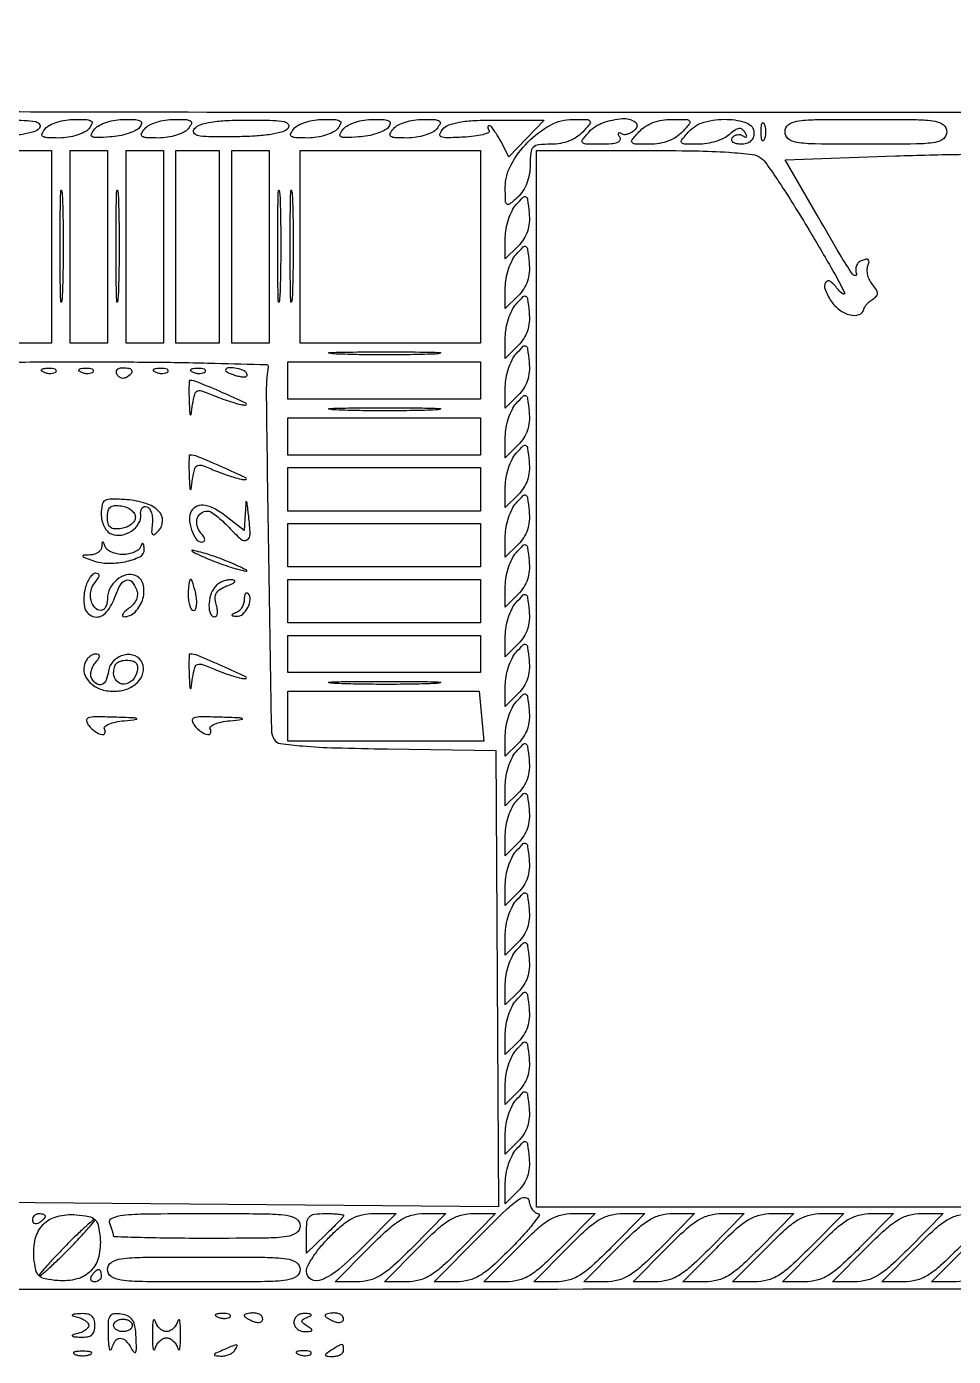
# Model space of a CAD drawing. Extents: x 17 to 822, y 5 to 559.
# Drawn here: x 455 to 604.1, y 5 to 218.9 of the extents above; entities that cross this region are included whole.
import ezdxf

# ---------------------------------------------------------------- set-up
doc = ezdxf.new("R2010")
doc.units = 0
doc.header["$MEASUREMENT"] = 0

msp = doc.modelspace()

# ---------------------------------------------------------------- linework, layer by layer
for points in [[(31.304134, 16.008298, 0.000006), (186.307387, 15.865424, 0.000281), (374.742824, 15.799819, 0.000104), (639.75, 15.91159), (780, 16), (780, 231.368584), (780, 446.737168), (755.75, 447.293651, 0.005527), (730.283596, 447.596475, 0.000346), (655.057187, 447.60748, 0.000496), (581.222543, 447.494002, 0.002703), (541.25, 447.176792), (528, 447), (528.000002, 430.25), (528.000004, 413.5), (407.500018, 413.5), (287.000031, 413.5)], [(766.702114, 319.808925), (766.702128, 205.117851), (574.992041, 205.095597, -0.000267), (477.931201, 205.136102, -0.001303), (423.018217, 205.331465, -0.000241), (383.721533, 205.592638, -0.169937), (381.782897, 206.286672, -0.084912), (379.235321, 209.185846, -0.009906), (374.845897, 216.648174, -0.004653)], [(651.981339, 29), (537, 29), (537, 114), (537, 199), (554.30887, 199, -0.003993), (562.477761, 198.93477, -0.012556), (567.956006, 198.709589, -0.013681), (571.735119, 198.355007, -0.140521), (573.165587, 197.75, -0.070949), (574.046733, 196.803763, -0.005131), (576.063342, 193.842587, -0.007105), (578.390849, 190.238387, -0.005312), (580.856716, 186.203488, -0.003552), (584.597221, 179.831745, -0.017065), (586.57628, 176.117901, -0.722914), (586.35136, 175.897874, -0.116002), (585.581761, 176.557298, 0.062416), (584.31075, 177.905214, 0.449754), (583.531076, 177.783217, 0.244989), (583.428535, 176.644037, 0.04736), (584.425353, 174.75427, 0.090805), (585.7568, 173.356642, 0.09572), (587.473813, 172.553183, 0.140225), (588.922365, 172.599292, 0.273352), (589.66459, 173.434242, -0.09474), (589.816601, 173.812715, -0.038007), (590.154219, 174.259778, -0.035882), (590.601738, 174.699202, -0.037759), (591.100288, 175.061981, 0.064784), (591.681076, 175.534494, 0.194839), (591.864032, 176.001218, 0.141663), (591.69339, 176.567424, 0.029646), (591.073822, 177.41105, -0.060572), (590.619207, 178.117622, -0.053022), (590.322189, 178.944664, -0.055881), (590.217666, 179.761975, -0.095781), (590.337197, 180.436338, 0.050435), (590.5085, 181.066008, 0.251102), (590.394675, 181.401388, 0.237738), (590.044831, 181.503793, 0.046122), (589.391602, 181.32003, 0.094863), (588.833364, 180.973481, 0.108972), (588.475082, 180.459745, 0.105631), (588.359501, 179.829637, 0.084535), (588.495382, 179.151438, -0.511774), (588.309384, 178.86732, -0.261193), (587.852067, 179.097242, -0.014959), (585.829454, 182.294481, -0.002858), (582.36335, 188.231617), (577.023268, 197.5), (594.761634, 198.125189, -0.006114), (605.685099, 198.376501, -0.000721), (629.994488, 198.603392, -0.000863)], [(451.510156, 164.942177, -0.002236), (464.440983, 165, -0.002378), (475.767286, 164.94613, -0.003989), (485.282253, 164.779687, -0.000648), (493.627221, 164.55627, -0.452383), (493.881579, 164.25, 0.04243), (493.542129, 159.529934, 0.000709), (493.920666, 133.308383, 0.000242), (494.370449, 105.77938, 0.138061), (494.833104, 104.235803, 0.220455), (495.828457, 103.596082, 0.013798), (499.390786, 103.20383, 0.013451), (504.695975, 102.910811, 0.003688), (513.067791, 102.735803), (530.5, 102.5), (530.715218, 65.794028), (530.930436, 29.088057), (481.215218, 29.523303), (431.5, 29.958549)]]:
    msp.add_lwpolyline(points, format="xyb")
for points in [[(457.064892, 202.57819, -0.150302), (456.17783, 201.997393, -0.030751), (454.327173, 201.583842, -0.025468), (451.765096, 201.307505, -0.011811), (448.418932, 201.197393, -0.005373), (444.294055, 201.203464, -0.047388), (442.483521, 201.397794, -0.239615), (441.918846, 201.846993, -0.287871), (442.006715, 202.508092, -0.142876), (442.935222, 203.135498, -0.038029), (444.690686, 203.554664, -0.028298), (447.198483, 203.810805, -0.011301), (450.652675, 203.888889, -0.005936), (454.605913, 203.841954, -0.044501), (456.465974, 203.631458, -0.200794), (457.100995, 203.198928, -0.328411)], [(465, 202.5, -0.102832), (464.27713, 201.923612, -0.040522), (463.092672, 201.440625, -0.037933), (461.686303, 201.110801, -0.038652), (460.255111, 201, -0.010776), (458.297126, 201.042204, -0.136807), (457.603567, 201.268222, -0.375144), (457.485546, 201.701315, -0.060318), (458, 202.5, -0.102832), (458.72287, 203.076388, -0.040522), (459.907328, 203.559375, -0.037933), (461.313697, 203.889199, -0.038652), (462.744889, 204, -0.010776), (464.702874, 203.957796, -0.136807), (465.396433, 203.731778, -0.375144), (465.514454, 203.298685, -0.060318)], [(473.172419, 202.707753, -0.108741), (472.511063, 202.192942, -0.0332), (471.325996, 201.721763, -0.031491), (469.890559, 201.356618, -0.029731), (468.392744, 201.165838, -0.008617), (466.259008, 201.059036, -0.131235), (465.544864, 201.224891, -0.410172), (465.41807, 201.630282, -0.054395), (465.965214, 202.458086, -0.100553), (466.703362, 203.052122, -0.041311), (467.895101, 203.548458, -0.03861), (469.307477, 203.886429, -0.039444), (470.744889, 204, -0.013508), (472.523205, 203.951948, -0.109218), (473.304746, 203.734302, -0.343297), (473.485737, 203.329272, -0.113377)], [(481, 202.5, -0.102832), (480.27713, 201.923612, -0.040522), (479.092672, 201.440625, -0.037933), (477.686303, 201.110801, -0.038652), (476.255111, 201, -0.010776), (474.297126, 201.042204, -0.136807), (473.603567, 201.268222, -0.375144), (473.485546, 201.701315, -0.060318), (474, 202.5, -0.102832), (474.72287, 203.076388, -0.040522), (475.907328, 203.559375, -0.037933), (477.313697, 203.889199, -0.038652), (478.744889, 204, -0.010776), (480.702874, 203.957796, -0.136807), (481.396433, 203.731778, -0.375144), (481.514454, 203.298685, -0.060318)], [(497.064892, 202.57819, -0.150302), (496.17783, 201.997393, -0.030751), (494.327173, 201.583842, -0.025468), (491.765096, 201.307505, -0.011811), (488.418932, 201.197393, -0.005373), (484.294055, 201.203464, -0.047388), (482.483521, 201.397794, -0.239615), (481.918846, 201.846993, -0.287871), (482.006715, 202.508092, -0.142876), (482.935222, 203.135498, -0.038029), (484.690686, 203.554664, -0.028298), (487.198483, 203.810805, -0.011301), (490.652675, 203.888889, -0.005936), (494.605913, 203.841954, -0.044501), (496.465974, 203.631458, -0.200794), (497.100995, 203.198928, -0.328411)], [(505, 202.5, -0.102832), (504.27713, 201.923612, -0.040522), (503.092672, 201.440625, -0.037933), (501.686303, 201.110801, -0.038652), (500.255111, 201, -0.010776), (498.297126, 201.042204, -0.136807), (497.603567, 201.268222, -0.375144), (497.485546, 201.701315, -0.060318), (498, 202.5, -0.102832), (498.72287, 203.076388, -0.040522), (499.907328, 203.559375, -0.037933), (501.313697, 203.889199, -0.038652), (502.744889, 204, -0.010776), (504.702874, 203.957796, -0.136807), (505.396433, 203.731778, -0.375144), (505.514454, 203.298685, -0.060318)], [(513.172419, 202.707753, -0.108741), (512.511063, 202.192942, -0.0332), (511.325996, 201.721763, -0.031491), (509.890559, 201.356618, -0.029731), (508.392744, 201.165838, -0.008617), (506.259008, 201.059036, -0.131235), (505.544864, 201.224891, -0.410172), (505.41807, 201.630282, -0.054395), (505.965214, 202.458086, -0.100553), (506.703362, 203.052122, -0.041311), (507.895101, 203.548458, -0.03861), (509.307477, 203.886429, -0.039444), (510.744889, 204, -0.013508), (512.523205, 203.951948, -0.109218), (513.304746, 203.734302, -0.343297), (513.485737, 203.329272, -0.113377)], [(521, 202.5, -0.102832), (520.27713, 201.923612, -0.040522), (519.092672, 201.440625, -0.037933), (517.686303, 201.110801, -0.038652), (516.255111, 201, -0.010776), (514.297126, 201.042204, -0.136807), (513.603567, 201.268222, -0.375144), (513.485546, 201.701315, -0.060318), (514, 202.5, -0.102832), (514.72287, 203.076388, -0.040522), (515.907328, 203.559375, -0.037933), (517.313697, 203.889199, -0.038652), (518.744889, 204, -0.010776), (520.702874, 203.957796, -0.136807), (521.396433, 203.731778, -0.375144), (521.514454, 203.298685, -0.060318)], [(535.424172, 200.920852), (532.580612, 197.952816), (531.258369, 200.476408, 0.015297), (530.713485, 201.443216, 0.022154), (530.169705, 202.258695, 0.018894), (529.681613, 202.87453, 0.219114), (529.409046, 203, 0.212821), (529.252849, 202.930362, 0.177869), (529.184933, 202.760308, 0.099861), (529.230432, 202.497064, 0.045873), (529.386264, 202.184029, -0.452456), (529.285322, 201.853282, -0.043406), (528.387303, 201.537603, -0.032715), (527.011773, 201.278946, -0.017188), (525.277383, 201.129261, -0.007325), (522.648294, 201.03176, -0.095394), (521.688377, 201.194356, -0.40274), (521.483354, 201.621993, -0.093786), (521.90844, 202.389677, -0.131028), (522.900608, 203.094259, -0.047089), (524.587608, 203.548137, -0.031546), (527.070519, 203.811411, -0.010642), (530.710203, 203.888889), (538.267731, 203.888889)], [(544.5, 202, -0.06545), (543.522723, 201.169272, -0.050972), (542.279594, 200.53475, -0.048094), (540.85643, 200.134771, -0.044496), (539.345012, 200, 0.024178), (537.355249, 199.903727, 0.173898), (536.5, 199.5, 0.173898), (536.096273, 198.644751, 0.024178), (536, 196.654988, -0.044496), (535.865229, 195.14357, -0.048094), (535.46525, 193.720406, -0.050972), (534.830728, 192.477277, -0.06545), (534, 191.5, -0.013066), (532.693277, 190.37812, -0.349103), (532.264127, 190.373163, -0.224561), (532.029946, 190.83555, -0.006752), (532, 193.05285, -0.124454), (532.919665, 196.690434, -0.071632), (535.628486, 200.341701, -0.071767), (539.249999, 203.073144, -0.126395), (542.857935, 204, -0.006523), (545.137337, 203.970263, -0.217661), (545.616016, 203.736238, -0.356103), (545.617411, 203.304596, -0.013649)], [(553.009138, 202.51101, -0.059806), (552.459025, 201.989616, -0.071016), (551.830535, 201.648439, -0.08334), (551.223187, 201.532106, -0.145139), (550.732185, 201.665519, 0.043144), (550.355314, 201.855697, 0.359857), (550.186211, 201.801575, 0.256051), (550.171496, 201.588198, 0.030284), (550.404508, 201.154508, -0.246861), (550.439272, 200.655343, -0.199841), (550.045449, 200.279684, -0.073845), (549.063178, 200.060143, -0.018119), (547.404029, 200, -0.005948), (544.943169, 200.029274, -0.199117), (544.415851, 200.262791, -0.374816), (544.396679, 200.702227, -0.015488), (545.5, 202, -0.124393), (547.691545, 203.460128, -0.068169), (550.870403, 204.118012, -0.150293), (552.805678, 203.664053, -0.463096)], [(560.5, 202, -0.065737), (559.503381, 201.153811, -0.053162), (558.248809, 200.522141, -0.04919), (556.790592, 200.131231, -0.040927), (555.190025, 200, -0.006407), (552.877306, 200.029637, -0.214078), (552.389808, 200.263573, -0.359731), (552.385064, 200.696593, -0.013972), (553.5, 202, -0.065737), (554.496619, 202.846189, -0.053162), (555.751191, 203.477859, -0.04919), (557.209408, 203.868769, -0.040927), (558.809975, 204, -0.006407), (561.122694, 203.970363, -0.214078), (561.610192, 203.736427, -0.359731), (561.614936, 203.303407, -0.013972)], [(572, 201.813139, -0.089397), (571.86151, 201.04475, -0.123668), (571.466098, 200.470146, -0.113546), (570.816621, 200.118818, -0.067537), (569.940983, 200, -0.048138), (569.192141, 200.072263, -0.106696), (568.667589, 200.297134, -0.184801), (568.445556, 200.630372, -0.196428), (568.510081, 201.016312, -0.105964), (568.832848, 201.352714, -0.09932), (569.272527, 201.537029, -0.096172), (569.761469, 201.540551, -0.092519), (570.223607, 201.361803, 0.036959), (570.641845, 201.144229, 0.374427), (570.814213, 201.199582, 0.254624), (570.824224, 201.422518, 0.024955), (570.555231, 201.910634, 0.096953), (570.098268, 202.404234, 0.194618), (569.591668, 202.531535, 0.121029), (568.959681, 202.27975, 0.028895), (568.071982, 201.565143, -0.073699), (567.171848, 200.964494, -0.035285), (565.873463, 200.459761, -0.034013), (564.416684, 200.115249, -0.041079), (563.016272, 200, -0.006708), (560.808371, 200.029624, -0.232667), (560.361544, 200.264542, -0.341831), (560.374052, 200.6929, -0.011904), (561.532897, 202.036351, -0.143758), (564.010524, 203.55428, -0.07148), (567.698387, 204.004179, -0.083299), (570.896261, 203.397329, -0.314011)], [(573.662281, 200.75, -0.174857), (573.474999, 200.540618, -0.447206), (573.306058, 200.601562, -0.078554), (573.189089, 201.10856, -0.017491), (573.157895, 202, -0.017491), (573.189089, 202.89144, -0.078554), (573.306058, 203.398438, -0.447206), (573.474999, 203.459382, -0.174857), (573.662281, 203.25, -0.057986), (573.818615, 202.679992, -0.037979), (573.87034, 202, -0.037979), (573.818615, 201.320008, -0.057986)], [(603, 202, -0.224251), (602.477318, 200.893213, -0.134742), (601.125, 200.288462, -0.035495), (598.134523, 200.04363, -0.002682), (590, 200, -0.002682), (581.865477, 200.04363, -0.035495), (578.875, 200.288462, -0.134742), (577.522682, 200.893213, -0.224251), (577, 202, -0.224251), (577.522682, 203.106787, -0.134742), (578.875, 203.711538, -0.035495), (581.865477, 203.95637, -0.002682), (590, 204, -0.002682), (598.134523, 203.95637, -0.035495), (601.125, 203.711538, -0.134742), (602.477318, 203.106787, -0.224251)], [(460.744755, 175.797482, -0.032437), (460.621107, 174.630083, -0.898123), (460.505604, 174.637385, -0.009257), (460.425499, 177.766482, -0.001734), (460.40479, 183.5, -0.001786), (460.424473, 189.242314, -0.008418), (460.503029, 192.537385, -0.852078), (460.619935, 192.55133, -0.058571), (460.742454, 191.797482, -0.00707), (460.848787, 188.250287, -0.003921), (460.883365, 183.920193, -0.003909), (460.849701, 179.533582, -0.006295)], [(469.744755, 175.797482, -0.032437), (469.621107, 174.630083, -0.898123), (469.505604, 174.637385, -0.009257), (469.425499, 177.766482, -0.001734), (469.40479, 183.5, -0.001786), (469.424473, 189.242314, -0.008418), (469.503029, 192.537385, -0.852078), (469.619935, 192.55133, -0.058571), (469.742454, 191.797482, -0.00707), (469.848787, 188.250287, -0.003921), (469.883365, 183.920193, -0.003909), (469.849701, 179.533582, -0.006295)], [(495.744755, 175.797482, -0.032437), (495.621107, 174.630083, -0.898123), (495.505604, 174.637385, -0.009257), (495.425499, 177.766482, -0.001734), (495.40479, 183.5, -0.001786), (495.424473, 189.242314, -0.008418), (495.503029, 192.537385, -0.852078), (495.619935, 192.55133, -0.058571), (495.742454, 191.797482, -0.00707), (495.848787, 188.250287, -0.003921), (495.883365, 183.920193, -0.003909), (495.849701, 179.533582, -0.006295)], [(497.744755, 175.797482, -0.032437), (497.621107, 174.630083, -0.898123), (497.505604, 174.637385, -0.009257), (497.425499, 177.766482, -0.001734), (497.40479, 183.5, -0.001786), (497.424473, 189.242314, -0.008418), (497.503029, 192.537385, -0.852078), (497.619935, 192.55133, -0.058571), (497.742454, 191.797482, -0.00707), (497.848787, 188.250287, -0.003921), (497.883365, 183.920193, -0.003909), (497.849701, 179.533582, -0.006295)], [(534.074385, 183.62994), (532, 181.555556), (532, 184.949037, -0.04452), (532.128658, 186.391137, -0.034688), (532.514063, 187.917625, -0.035682), (533.078852, 189.299514, -0.068313), (533.75, 190.289555, -0.013511), (534.893063, 191.494199, -0.351207), (535.309455, 191.53981, -0.223081), (535.582186, 191.109995, -0.006864), (535.824385, 188.970458, -0.042169), (535.847935, 187.368954, -0.061847), (535.577869, 185.987958, -0.064866), (534.992059, 184.763404, -0.052458)], [(534.074385, 175.62994), (532, 173.555556), (532, 176.949037, -0.04452), (532.128658, 178.391137, -0.034688), (532.514063, 179.917625, -0.035682), (533.078852, 181.299514, -0.068313), (533.75, 182.289555, -0.013511), (534.893063, 183.494199, -0.351207), (535.309455, 183.53981, -0.223081), (535.582186, 183.109995, -0.006864), (535.824385, 180.970458, -0.042169), (535.847935, 179.368954, -0.061847), (535.577869, 177.987958, -0.064866), (534.992059, 176.763404, -0.052458)], [(534.074385, 167.62994), (532, 165.555556), (532, 168.949037, -0.04452), (532.128658, 170.391137, -0.034688), (532.514063, 171.917625, -0.035682), (533.078852, 173.299514, -0.068313), (533.75, 174.289555, -0.013511), (534.893063, 175.494199, -0.351207), (535.309455, 175.53981, -0.223081), (535.582186, 175.109995, -0.006864), (535.824385, 172.970458, -0.042169), (535.847935, 171.368954, -0.061847), (535.577869, 169.987958, -0.064866), (534.992059, 168.763404, -0.052458)], [(534.074385, 159.62994), (532, 157.555556), (532, 160.949037, -0.04452), (532.128658, 162.391137, -0.034688), (532.514063, 163.917625, -0.035682), (533.078852, 165.299514, -0.068313), (533.75, 166.289555, -0.013511), (534.893063, 167.494199, -0.351207), (535.309455, 167.53981, -0.223081), (535.582186, 167.109995, -0.006864), (535.824385, 164.970458, -0.042169), (535.847935, 163.368954, -0.061847), (535.577869, 161.987958, -0.064866), (534.992059, 160.763404, -0.052458)], [(520.797482, 166.257546, -0.00707), (517.250287, 166.151213, -0.003921), (512.920193, 166.116635, -0.003909), (508.533582, 166.150299, -0.006295), (504.797482, 166.255245, -0.032437), (503.630083, 166.378893, -0.898123), (503.637385, 166.494396, -0.009257), (506.766482, 166.574501, -0.001734), (512.5, 166.59521, -0.001786), (518.242314, 166.575527, -0.008418), (521.537385, 166.496971, -0.852078), (521.55133, 166.380065, -0.058571)], [(457.8125, 163.316886, 0.051402), (458.359369, 163.160852, 0.05415), (458.916927, 163.123424, 0.060344), (459.402231, 163.202593, 0.126455), (459.729167, 163.395833, 0.296942), (459.77538, 163.614691, 0.208169), (459.592839, 163.799335, 0.077125), (459.112848, 163.910055, 0.028489), (458.416667, 163.921053, 0.018894), (457.670344, 163.862007, 0.168741), (457.37858, 163.720685, 0.470617), (457.395823, 163.538436, 0.054073)], [(463.8125, 163.316886, 0.051402), (464.359369, 163.160852, 0.05415), (464.916927, 163.123424, 0.060344), (465.402231, 163.202593, 0.126455), (465.729167, 163.395833, 0.296942), (465.77538, 163.614691, 0.208169), (465.592839, 163.799335, 0.077125), (465.112848, 163.910055, 0.028489), (464.416667, 163.921053, 0.018894), (463.670344, 163.862007, 0.168741), (463.37858, 163.720685, 0.470617), (463.395823, 163.538436, 0.054073)], [(469.510081, 162.983688, 0.090427), (469.820631, 162.639411, 0.095498), (470.22714, 162.434921, 0.099685), (470.665803, 162.401101, 0.108373), (471.069098, 162.542705, 0.050477), (471.838655, 163.13314, 0.315493), (471.933879, 163.592818, 0.25701), (471.519563, 163.914842, 0.039415), (470.440983, 164, 0.067432), (469.890269, 163.925389, 0.140899), (469.524436, 163.701458, 0.190788), (469.397824, 163.36964, 0.136093)], [(475.8125, 163.316886, 0.051402), (476.359369, 163.160852, 0.05415), (476.916927, 163.123424, 0.060344), (477.402231, 163.202593, 0.126455), (477.729167, 163.395833, 0.296942), (477.77538, 163.614691, 0.208169), (477.592839, 163.799335, 0.077125), (477.112848, 163.910055, 0.028489), (476.416667, 163.921053, 0.018894), (475.670344, 163.862007, 0.168741), (475.37858, 163.720685, 0.470617), (475.395823, 163.538436, 0.054073)], [(481.8125, 163.316886, 0.051402), (482.359369, 163.160852, 0.05415), (482.916927, 163.123424, 0.060344), (483.402231, 163.202593, 0.126455), (483.729167, 163.395833, 0.296942), (483.77538, 163.614691, 0.208169), (483.592839, 163.799335, 0.077125), (483.112848, 163.910055, 0.028489), (482.416667, 163.921053, 0.018894), (481.670344, 163.862007, 0.168741), (481.37858, 163.720685, 0.470617), (481.395823, 163.538436, 0.054073)], [(487, 163.616631, 0.269441), (487.102895, 163.439552, 0.023164), (487.587905, 163.192137, 0.025605), (488.234464, 162.938235, 0.016806), (489.00138, 162.70989, 0.033809), (489.733252, 162.570513, 0.095442), (490.250238, 162.606613, 0.238295), (490.46851, 162.80112, 0.236417), (490.442363, 163.093259, 0.164455), (489.773988, 163.646277, 0.05364), (488.519337, 163.977438, 0.060354), (487.361711, 164.01255, 0.388023)], [(481.149832, 158.75, 0.001181), (481.250037, 156.682643, 0.181961), (481.342192, 156.471064, 0.616768), (481.446166, 156.50383, 0.002084), (481.708947, 158.174274, -0.025385), (482.047048, 159.819982, -0.255613), (482.510066, 160.313135, -0.169104), (483.304757, 160.298317, -0.010524), (485.526996, 159.424274, 0.013157), (486.92607, 158.882483, 0.014383), (488.31106, 158.43212, 0.013928), (489.513477, 158.115121, 0.066694), (490.217881, 158.046774, 0.787923), (490.274985, 158.328965, 0.005169), (486.509566, 160.035195, 0.00493), (482.538116, 161.738971, 0.098351), (481.25, 161.999185, 0.399548), (481.153908, 161.908407, 0.005693), (481.117451, 161.045073, 0.012025), (481.110349, 159.996133, 0.007198)], [(534.074385, 151.62994), (532, 149.555556), (532, 152.949037, -0.04452), (532.128658, 154.391137, -0.034688), (532.514063, 155.917625, -0.035682), (533.078852, 157.299514, -0.068313), (533.75, 158.289555, -0.013511), (534.893063, 159.494199, -0.351207), (535.309455, 159.53981, -0.223081), (535.582186, 159.109995, -0.006864), (535.824385, 156.970458, -0.042169), (535.847935, 155.368954, -0.061847), (535.577869, 153.987958, -0.064866), (534.992059, 152.763404, -0.052458)], [(520.797482, 157.257546, -0.00707), (517.250287, 157.151213, -0.003921), (512.920193, 157.116635, -0.003909), (508.533582, 157.150299, -0.006295), (504.797482, 157.255245, -0.032437), (503.630083, 157.378893, -0.898123), (503.637385, 157.494396, -0.009257), (506.766482, 157.574501, -0.001734), (512.5, 157.59521, -0.001786), (518.242314, 157.575527, -0.008418), (521.537385, 157.496971, -0.852078), (521.55133, 157.380065, -0.058571)], [(481.149832, 146.75, 0.001181), (481.250037, 144.682643, 0.181961), (481.342192, 144.471064, 0.616768), (481.446166, 144.50383, 0.002084), (481.708947, 146.174274, -0.025385), (482.047048, 147.819982, -0.255613), (482.510066, 148.313135, -0.169104), (483.304757, 148.298317, -0.010524), (485.526996, 147.424274, 0.013157), (486.92607, 146.882483, 0.014383), (488.31106, 146.43212, 0.013928), (489.513477, 146.115121, 0.066694), (490.217881, 146.046774, 0.787923), (490.274985, 146.328965, 0.005169), (486.509566, 148.035195, 0.00493), (482.538116, 149.738971, 0.098351), (481.25, 149.999185, 0.399548), (481.153908, 149.908407, 0.005693), (481.117451, 149.045073, 0.012025), (481.110349, 147.996133, 0.007198)], [(534.074385, 143.62994), (532, 141.555556), (532, 144.949037, -0.04452), (532.128658, 146.391137, -0.034688), (532.514063, 147.917625, -0.035682), (533.078852, 149.299514, -0.068313), (533.75, 150.289555, -0.013511), (534.893063, 151.494199, -0.351207), (535.309455, 151.53981, -0.223081), (535.582186, 151.109995, -0.006864), (535.824385, 148.970458, -0.042169), (535.847935, 147.368954, -0.061847), (535.577869, 145.987958, -0.064866), (534.992059, 144.763404, -0.052458)], [(534.074385, 135.62994), (532, 133.555556), (532, 136.949037, -0.04452), (532.128658, 138.391137, -0.034688), (532.514063, 139.917625, -0.035682), (533.078852, 141.299514, -0.068313), (533.75, 142.289555, -0.013511), (534.893063, 143.494199, -0.351207), (535.309455, 143.53981, -0.223081), (535.582186, 143.109995, -0.006864), (535.824385, 140.970458, -0.042169), (535.847935, 139.368954, -0.061847), (535.577869, 137.987958, -0.064866), (534.992059, 136.763404, -0.052458)], [(467, 140.526113, 0.055857), (467.118682, 139.467055, 0.061902), (467.468597, 138.498977, 0.069224), (467.995482, 137.743054, 0.114863), (468.635923, 137.309468, 0.131956), (470.244864, 137.141514, 0.107197), (471.865726, 137.77385, 0.11252), (473.022103, 138.987697, 0.157633), (473.352941, 140.43741, -0.067902), (473.381563, 141.042455, -0.123456), (473.586029, 141.490012, -0.16483), (473.929182, 141.709899, -0.14752), (474.352941, 141.688787, -0.163582), (474.77184, 141.358956, -0.069244), (475.081172, 140.704004, -0.058155), (475.243052, 139.847483, -0.046975), (475.221261, 138.911028, 0.013526), (475.109186, 137.670446, 0.198566), (475.247992, 137.263861, 0.393978), (475.552307, 137.233584, 0.033502), (476.198784, 137.798784, 0.194391), (476.878624, 139.400475, 0.204527), (476.236051, 140.98132, 0.119342), (474.17955, 142.224334, 0.058095), (471.148155, 142.807498, 0.012983), (468.629, 142.928586, 0.131981), (467.62088, 142.681477, 0.224509), (467.137667, 142.013528, 0.046179)], [(472.5, 140, -0.139711), (472.329848, 139.402941, -0.08408), (471.839063, 138.846757, -0.072525), (471.110227, 138.414593, -0.062417), (470.25, 138.180449, -0.046777), (469.14168, 138.12766, -0.159873), (468.475614, 138.380618, -0.16992), (468.112811, 138.966886, -0.054436), (468, 140, -0.054436), (468.112811, 141.033114, -0.16992), (468.475614, 141.619382, -0.159873), (469.14168, 141.87234, -0.046777), (470.25, 141.819551, -0.062417), (471.110227, 141.585407, -0.072525), (471.839063, 141.153243, -0.08408), (472.329848, 140.597059, -0.139711)], [(490.160037, 140.67742), (490, 137.85484), (487.365141, 139.92742, 0.0348), (485.363882, 141.287597, 0.087255), (483.713497, 141.89622, 0.138942), (482.430307, 141.771509, 0.162462), (481.494469, 140.991051, 0.156957), (481.182714, 139.729138, 0.064659), (481.533714, 137.982476, 0.067508), (482.282093, 136.480524, 0.248356), (483.189832, 136, 0.159323), (483.532723, 136.112106, 0.267046), (483.651991, 136.381418, 0.117116), (483.493633, 136.831701, 0.030354), (483.036355, 137.456195, -0.107917), (482.438881, 138.610248, -0.139917), (482.457038, 139.79618, -0.164147), (483.076468, 140.666173, -0.157963), (484.106766, 141, -0.14259), (484.633697, 140.846611, -0.022392), (485.528323, 140.219584, -0.023346), (486.542514, 139.360515, -0.018483), (487.557679, 138.343263, 0.025903), (489.486627, 136.466851, 0.319874), (490.450442, 136.369542, 0.278617), (490.956489, 137.276813, 0.021854), (490.730566, 140.153862, 0.000961), (490.462177, 142.307387, 0.177426), (490.36051, 142.504057, 0.630456), (490.267405, 142.466596, 0.00165)], [(467.078947, 135.25, -0.132514), (466.91553, 134.767508, -0.089104), (466.509128, 134.346541, -0.078141), (465.924786, 134.050232, -0.068404), (465.25, 133.929715, 0.005195), (464.158206, 133.874499, 0.424953), (464.058797, 133.757955, 0.277683), (464.173264, 133.603944, 0.003653), (465.327244, 133.139533, 0.084934), (467.881008, 132.606303, 0.058542), (470.832918, 132.84465, 0.065659), (473.213953, 133.656625, 0.298168), (473.921053, 134.859406, 0.018854), (473.863982, 135.523032, 0.217663), (473.730262, 135.740094, 0.431821), (473.559404, 135.700945, 0.036705), (473.337719, 135.25, -0.133037), (472.975095, 134.771054, -0.060902), (472.29608, 134.367188, -0.054085), (471.42994, 134.092738, -0.049739), (470.5, 134, -0.049739), (469.57006, 134.092738, -0.054085), (468.70392, 134.367188, -0.060902), (468.024905, 134.771054, -0.133037), (467.662281, 135.25, 0.009076), (467.382013, 135.909806, 0.295955), (467.242982, 136, 0.382689), (467.135242, 135.903389, 0.011437)], [(534.074385, 127.62994), (532, 125.555556), (532, 128.949037, -0.04452), (532.128658, 130.391137, -0.034688), (532.514063, 131.917625, -0.035682), (533.078852, 133.299514, -0.068313), (533.75, 134.289555, -0.013511), (534.893063, 135.494199, -0.351207), (535.309455, 135.53981, -0.223081), (535.582186, 135.109995, -0.006864), (535.824385, 132.970458, -0.042169), (535.847935, 131.368954, -0.061847), (535.577869, 129.987958, -0.064866), (534.992059, 128.763404, -0.052458)], [(483.5, 133.613322, 0.012007), (484.831107, 133.045379, 0.008454), (486.353125, 132.468376, 0.008537), (487.828829, 131.965574, 0.017685), (489, 131.633935, 0.004559), (490.340243, 131.318061, 0.676624), (490.406471, 131.414161, 0.138074), (490.16911, 131.618207, 0.002088), (488.5, 132.386678, 0.012007), (487.168893, 132.954621, 0.008454), (485.646875, 133.531624, 0.008537), (484.171171, 134.034426, 0.017685), (483, 134.366065, 0.004559), (481.659757, 134.681939, 0.676624), (481.593529, 134.585839, 0.138074), (481.83089, 134.381793, 0.002088)], [(464.424909, 128.556835, 0.106081), (464.32248, 125.591826, 0.275592), (465.669215, 124.039728, 0.287017), (467.616896, 124.517838, 0.109343), (469.149845, 127, -0.039532), (470.042354, 129.02873, -0.179914), (470.994888, 129.866362, -0.310673), (471.904384, 129.646531, -0.091452), (472.693865, 128.355392, -0.100341), (472.823132, 127.585712, -0.088566), (472.653077, 126.788991, -0.07896), (472.190723, 126.025572, -0.059389), (471.47135, 125.355392, 0.023721), (470.824054, 124.833227, 0.069574), (470.453383, 124.398147, 0.228159), (470.421985, 124.133451, 0.32039), (470.60887, 124, 0.20324), (472.493284, 124.79898, 0.123929), (473.717684, 126.926772, 0.13468), (473.735862, 129.254111, 0.2406), (472.487265, 130.64326, 0.158111), (471.006151, 130.72151, 0.109775), (469.507929, 129.942441, 0.10171), (468.394859, 128.537164, 0.117324), (468, 126.877555, -0.052968), (467.923688, 126.159223, -0.07279), (467.697031, 125.551532, -0.092646), (467.362209, 125.143437, -0.176536), (466.968615, 125, -0.215757), (465.961431, 125.455833, -0.128604), (465.360654, 126.653351, -0.10641), (465.364999, 128.189126, -0.12004), (466.010569, 129.512735, 0.026334), (466.511227, 130.185074, 0.125555), (466.668597, 130.63336, 0.29178), (466.532155, 130.895447, 0.131502), (466.141497, 131, 0.179916), (465.674466, 130.826326, 0.061647), (465.1821, 130.28232, 0.051715), (464.740863, 129.491896, 0.039995)], [(481, 127.5, 0.032714), (481.062724, 126.542347, 0.050289), (481.253015, 125.734375, 0.064968), (481.530586, 125.176307, 0.249889), (481.861328, 125, 0.285831), (482.156008, 125.183445, 0.076393), (482.329256, 125.734375, 0.053628), (482.365641, 126.541823, 0.031701), (482.244751, 127.5, 0.013875), (482.033865, 128.4582, 0.021857), (481.7946, 129.265625, 0.017542), (481.556361, 129.885601, 0.300822), (481.383423, 130, 0.347462), (481.232649, 129.880837, 0.020244), (481.11263, 129.265625, 0.023639), (481.027631, 128.458419, 0.014412)], [(485.258752, 128.75, 0.095202), (484.572354, 127.425445, 0.070888), (484.331071, 125.792958, 0.089434), (484.562728, 124.468807, 0.314606), (485.234054, 124, 0.255502), (485.525986, 124.159597, 0.110303), (485.683115, 124.589418, 0.070293), (485.676894, 125.23748, 0.039365), (485.497928, 126.006529, -0.067617), (485.323211, 127.010487, -0.140307), (485.511807, 127.776117, -0.122487), (486.10258, 128.392641, -0.045432), (487.18054, 128.943143, 0.013637), (488.15673, 129.36584, 0.132403), (488.498636, 129.653345, 0.516747), (488.427928, 129.849749, 0.058163), (487.872445, 129.936614, 0.068205), (487.176889, 129.868741, 0.048213), (486.433306, 129.614193, 0.048401), (485.755981, 129.223768, 0.070925)], [(490, 126.75, -0.072204), (489.90666, 126.107007, -0.062877), (489.632812, 125.483607, -0.06555), (489.227995, 124.973064, -0.096788), (488.75, 124.662281, 0.01027), (488.10877, 124.388093, 0.30932), (488.02218, 124.245655, 0.36718), (488.126789, 124.135049, 0.011982), (488.781385, 124.078947, 0.198531), (489.767995, 124.417363, 0.095004), (490.603018, 125.495595, 0.097661), (490.965404, 126.780882, 0.219819), (490.623539, 127.709795, 0.208648), (490.389012, 127.801841, 0.243994), (490.183164, 127.685065, 0.106677), (490.042847, 127.316295, 0.037777)], [(534.074385, 119.62994), (532, 117.555556), (532, 120.949037, -0.04452), (532.128658, 122.391137, -0.034688), (532.514063, 123.917625, -0.035682), (533.078852, 125.299514, -0.068313), (533.75, 126.289555, -0.013511), (534.893063, 127.494199, -0.351207), (535.309455, 127.53981, -0.223081), (535.582186, 127.109995, -0.006864), (535.824385, 124.970458, -0.042169), (535.847935, 123.368954, -0.061847), (535.577869, 121.987958, -0.064866), (534.992059, 120.763404, -0.052458)], [(464.35674, 116.487265, 0.162749), (464.286809, 114.889438, 0.13164), (465.175279, 113.409618, 0.107934), (466.868237, 112.364004, 0.084763), (469, 112, 0.084804), (471.148423, 112.367028, 0.110589), (472.834814, 113.421233, 0.134113), (473.70461, 114.922248, 0.157524), (473.616346, 116.557402, 0.209125), (472.488215, 117.700715, 0.155179), (470.696736, 117.829695, 0.137352), (468.99924, 116.882357, 0.163354), (468.180449, 115.25, -0.061679), (467.790194, 113.80787, -0.193412), (467.104794, 113.100446, -0.264118), (466.285836, 113.180416, -0.101203), (465.472927, 114.043805, -0.126816), (465.315382, 114.550789, -0.067771), (465.372327, 115.208749, -0.06058), (465.622232, 115.909241, -0.05732), (466.036355, 116.543805, 0.021914), (466.57403, 117.252693, 0.142843), (466.713808, 117.672634, 0.320315), (466.555136, 117.913539, 0.092359), (466.09106, 118, 0.114065), (465.606664, 117.888038, 0.065836), (465.105649, 117.555634, 0.060436), (464.664702, 117.065687, 0.061496)], [(481.149832, 114.75, 0.001181), (481.250037, 112.682643, 0.181961), (481.342192, 112.471064, 0.616768), (481.446166, 112.50383, 0.002084), (481.708947, 114.174274, -0.025385), (482.047048, 115.819982, -0.255613), (482.510066, 116.313135, -0.169104), (483.304757, 116.298317, -0.010524), (485.526996, 115.424274, 0.013157), (486.92607, 114.882483, 0.014383), (488.31106, 114.43212, 0.013928), (489.513477, 114.115121, 0.066694), (490.217881, 114.046774, 0.787923), (490.274985, 114.328965, 0.005169), (486.509566, 116.035195, 0.00493), (482.538116, 117.738971, 0.098351), (481.25, 117.999185, 0.399548), (481.153908, 117.908407, 0.005693), (481.117451, 117.045073, 0.012025), (481.110349, 115.996133, 0.007198)], [(534.074385, 111.62994), (532, 109.555556), (532, 112.949037, -0.04452), (532.128658, 114.391137, -0.034688), (532.514063, 115.917625, -0.035682), (533.078852, 117.299514, -0.068313), (533.75, 118.289555, -0.013511), (534.893063, 119.494199, -0.351207), (535.309455, 119.53981, -0.223081), (535.582186, 119.109995, -0.006864), (535.824385, 116.970458, -0.042169), (535.847935, 115.368954, -0.061847), (535.577869, 113.987958, -0.064866), (534.992059, 112.763404, -0.052458)], [(472.811841, 115.261484, -0.143076), (472.06416, 113.805748, -0.183129), (470.717666, 113.155562, -0.232055), (469.511028, 113.621394, -0.188778), (469, 114.926676, -0.067185), (469.125458, 115.856143, -0.12999), (469.5, 116.5, -0.12999), (470.143857, 116.874542, -0.067185), (471.073324, 117, -0.055256), (471.988401, 116.898563, -0.142094), (472.565907, 116.580742, -0.164476), (472.83397, 116.038825, -0.081073)], [(520.797482, 113.257546, -0.00707), (517.250287, 113.151213, -0.003921), (512.920193, 113.116635, -0.003909), (508.533582, 113.150299, -0.006295), (504.797482, 113.255245, -0.032437), (503.630083, 113.378893, -0.898123), (503.637385, 113.494396, -0.009257), (506.766482, 113.574501, -0.001734), (512.5, 113.59521, -0.001786), (518.242314, 113.575527, -0.008418), (521.537385, 113.496971, -0.852078), (521.55133, 113.380065, -0.058571)], [(534.074385, 103.62994), (532, 101.555556), (532, 104.949037, -0.04452), (532.128658, 106.391137, -0.034688), (532.514063, 107.917625, -0.035682), (533.078852, 109.299514, -0.068313), (533.75, 110.289555, -0.013511), (534.893063, 111.494199, -0.351207), (535.309455, 111.53981, -0.223081), (535.582186, 111.109995, -0.006864), (535.824385, 108.970458, -0.042169), (535.847935, 107.368954, -0.061847), (535.577869, 105.987958, -0.064866), (534.992059, 104.763404, -0.052458)], [(465, 106.5, 0.06238), (466.038725, 105.525568, 0.10314), (467.13102, 105.033424, 0.370565), (467.598621, 105.284031, 0.234837), (467.538079, 105.938387, -0.370812), (467.59937, 106.326534, -0.077299), (468.236199, 106.716716, -0.048001), (469.323485, 107.052435, -0.024899), (470.729062, 107.270283, 0.004574), (472.687008, 107.492726, 0.793085), (472.700682, 107.619436, 0.075135), (472.121566, 107.729186, 0.001506), (469.127555, 107.831897, 0.006466), (466.058959, 107.888205, 0.079555), (464.905741, 107.709948, 0.380266), (464.639699, 107.257861, 0.125114)], [(482, 106.5, 0.06238), (483.038725, 105.525568, 0.10314), (484.13102, 105.033424, 0.370565), (484.598621, 105.284031, 0.234837), (484.538079, 105.938387, -0.370812), (484.59937, 106.326534, -0.077299), (485.236199, 106.716716, -0.048001), (486.323485, 107.052435, -0.024899), (487.729062, 107.270283, 0.004574), (489.687008, 107.492726, 0.793085), (489.700682, 107.619436, 0.075135), (489.121566, 107.729186, 0.001506), (486.127555, 107.831897, 0.006466), (483.058959, 107.888205, 0.079555), (481.905741, 107.709948, 0.380266), (481.639699, 107.257861, 0.125114)], [(534.074385, 95.62994), (532, 93.555556), (532, 96.949037, -0.04452), (532.128658, 98.391137, -0.034688), (532.514063, 99.917625, -0.035682), (533.078852, 101.299514, -0.068313), (533.75, 102.289555, -0.013511), (534.893063, 103.494199, -0.351207), (535.309455, 103.53981, -0.223081), (535.582186, 103.109995, -0.006864), (535.824385, 100.970458, -0.042169), (535.847935, 99.368954, -0.061847), (535.577869, 97.987958, -0.064866), (534.992059, 96.763404, -0.052458)], [(534.074385, 87.62994), (532, 85.555556), (532, 88.949037, -0.04452), (532.128658, 90.391137, -0.034688), (532.514063, 91.917625, -0.035682), (533.078852, 93.299514, -0.068313), (533.75, 94.289555, -0.013511), (534.893063, 95.494199, -0.351207), (535.309455, 95.53981, -0.223081), (535.582186, 95.109995, -0.006864), (535.824385, 92.970458, -0.042169), (535.847935, 91.368954, -0.061847), (535.577869, 89.987958, -0.064866), (534.992059, 88.763404, -0.052458)], [(534.074385, 79.62994), (532, 77.555556), (532, 80.949037, -0.04452), (532.128658, 82.391137, -0.034688), (532.514063, 83.917625, -0.035682), (533.078852, 85.299514, -0.068313), (533.75, 86.289555, -0.013511), (534.893063, 87.494199, -0.351207), (535.309455, 87.53981, -0.223081), (535.582186, 87.109995, -0.006864), (535.824385, 84.970458, -0.042169), (535.847935, 83.368954, -0.061847), (535.577869, 81.987958, -0.064866), (534.992059, 80.763404, -0.052458)], [(534.074385, 71.62994), (532, 69.555556), (532, 72.949037, -0.04452), (532.128658, 74.391137, -0.034688), (532.514063, 75.917625, -0.035682), (533.078852, 77.299514, -0.068313), (533.75, 78.289555, -0.013511), (534.893063, 79.494199, -0.351207), (535.309455, 79.53981, -0.223081), (535.582186, 79.109995, -0.006864), (535.824385, 76.970458, -0.042169), (535.847935, 75.368954, -0.061847), (535.577869, 73.987958, -0.064866), (534.992059, 72.763404, -0.052458)], [(534.074385, 63.62994), (532, 61.555556), (532, 64.949037, -0.04452), (532.128658, 66.391137, -0.034688), (532.514063, 67.917625, -0.035682), (533.078852, 69.299514, -0.068313), (533.75, 70.289555, -0.013511), (534.893063, 71.494199, -0.351207), (535.309455, 71.53981, -0.223081), (535.582186, 71.109995, -0.006864), (535.824385, 68.970458, -0.042169), (535.847935, 67.368954, -0.061847), (535.577869, 65.987958, -0.064866), (534.992059, 64.763404, -0.052458)], [(534.074385, 55.62994), (532, 53.555556), (532, 56.949037, -0.04452), (532.128658, 58.391137, -0.034688), (532.514063, 59.917625, -0.035682), (533.078852, 61.299514, -0.068313), (533.75, 62.289555, -0.013511), (534.893063, 63.494199, -0.351207), (535.309455, 63.53981, -0.223081), (535.582186, 63.109995, -0.006864), (535.824385, 60.970458, -0.042169), (535.847935, 59.368954, -0.061847), (535.577869, 57.987958, -0.064866), (534.992059, 56.763404, -0.052458)], [(534.074385, 47.62994), (532, 45.555556), (532, 48.949037, -0.04452), (532.128658, 50.391137, -0.034688), (532.514063, 51.917625, -0.035682), (533.078852, 53.299514, -0.068313), (533.75, 54.289555, -0.013511), (534.893063, 55.494199, -0.351207), (535.309455, 55.53981, -0.223081), (535.582186, 55.109995, -0.006864), (535.824385, 52.970458, -0.042169), (535.847935, 51.368954, -0.061847), (535.577869, 49.987958, -0.064866), (534.992059, 48.763404, -0.052458)], [(534.074385, 39.62994), (532, 37.555556), (532, 40.949037, -0.04452), (532.128658, 42.391137, -0.034688), (532.514063, 43.917625, -0.035682), (533.078852, 45.299514, -0.068313), (533.75, 46.289555, -0.013511), (534.893063, 47.494199, -0.351207), (535.309455, 47.53981, -0.223081), (535.582186, 47.109995, -0.006864), (535.824385, 44.970458, -0.042169), (535.847935, 43.368954, -0.061847), (535.577869, 41.987958, -0.064866), (534.992059, 40.763404, -0.052458)], [(534.074385, 31.62994), (532, 29.555556), (532, 32.949037, -0.04452), (532.128658, 34.391137, -0.034688), (532.514063, 35.917625, -0.035682), (533.078852, 37.299514, -0.068313), (533.75, 38.289555, -0.013511), (534.893063, 39.494199, -0.351207), (535.309455, 39.53981, -0.223081), (535.582186, 39.109995, -0.006864), (535.824385, 36.970458, -0.042169), (535.847935, 35.368954, -0.061847), (535.577869, 33.987958, -0.064866), (534.992059, 32.763404, -0.052458)], [(537.285391, 28, -0.595832), (537.444047, 27.706868, -0.020829), (536.499401, 26.384375, -0.019391), (535.003882, 24.611288, -0.009923), (533, 22.5, -0.01187), (529.970111, 19.574284, -0.048207), (527.927942, 18.028802, -0.074971), (526.122345, 17.261515, -0.063125), (524.059188, 17), (520.550055, 17), (528.025028, 24.538783, -0.004859), (532.114743, 28.584021, -0.03895), (534.152493, 30.273922, -0.168749), (535.219535, 30.580919, -0.354052), (535.819551, 30.038783, 0.052179), (536.026793, 29.258906, 0.064929), (536.381956, 28.598893, 0.078077), (536.823275, 28.152057, 0.160295)], [(458, 27.559017, -0.151918), (457.934461, 27.34829, -0.038439), (457.70625, 27.066025, -0.035638), (457.382774, 26.768994, -0.029505), (457, 26.5, -0.082592), (456.6179, 26.343488, -0.161196), (456.29375, 26.3746, -0.182303), (456.078288, 26.586039, -0.108972), (456, 26.940983, -0.093332), (456.076123, 27.345238, -0.09642), (456.29375, 27.688914, -0.099167), (456.618444, 27.918938, -0.105053), (457, 28, -0.042167), (457.382849, 27.967655, -0.061769), (457.70625, 27.870461, -0.081139), (457.92554, 27.727648, -0.210953)], [(466.820335, 24.15646, -0.083409), (466.601212, 21.071833, -0.134429), (465.335782, 18.780637, -0.135801), (463.090926, 17.46841, -0.085934), (460.051113, 17.201492, -0.026161), (458.002168, 17.48224, -0.142552), (457.015264, 17.98564, -0.150837), (456.482086, 18.924454, -0.030402), (456.179665, 20.84354, -0.083409), (456.398788, 23.928167, -0.134429), (457.664218, 26.219363, -0.135801), (459.909074, 27.53159, -0.085934), (462.948887, 27.798508, -0.026161), (464.997832, 27.51776, -0.142552), (465.984736, 27.01436, -0.150837), (466.517914, 26.075546, -0.030402)], [(499, 26, -0.245279), (498.416641, 24.882367, -0.119596), (496.875, 24.283333, -0.030926), (493.469187, 24.042075, -0.002222), (484, 24, -0.002613), (478.248279, 24.030055, -0.004356), (473.40625, 24.12285, -0.000763), (469.16545, 24.247565, -0.405184), (469, 24.418213, 0.065182), (468.967516, 24.666328, 0.008575), (468.821697, 25.178225, 0.009838), (468.625425, 25.781926, 0.008099), (468.393011, 26.418213, -0.400108), (468.746098, 27.265621, -0.077591), (470.508684, 27.734385, -0.023799), (474.348101, 27.955297, -0.002471), (483.393011, 28, -0.002111), (493.267332, 27.958313, -0.029761), (496.799126, 27.717963, -0.115341), (498.399213, 27.120942, -0.251088)], [(506, 27.687091, -0.187632), (505.922013, 27.486588, -0.003317), (505.11875, 26.621808, -0.007831), (504.149798, 25.624204, -0.005081), (503, 24.5), (500, 21.625818), (500, 24.812909, -0.026602), (500.09728, 26.640028, -0.163634), (500.485324, 27.484409, -0.174494), (501.290099, 27.893327, -0.031162), (503, 28, -0.009786), (504.150236, 27.977485, -0.016197), (505.11875, 27.908083, -0.01007), (505.892246, 27.811623, -0.37258)], [(509, 22.5, -0.022608), (505.280848, 19.059901, -0.075758), (502.458236, 17.329328, -0.224478), (500.789018, 17.400913, -0.278455), (500, 18.707837, -0.12429), (500.225575, 19.601272, -0.024488), (501.087741, 21.027945, -0.024583), (502.285362, 22.630737, -0.020659), (503.702948, 24.207837, -0.022014), (505.716337, 26.09588, -0.056409), (507.366633, 27.2166, -0.069851), (509.000983, 27.802815, -0.051274), (510.918788, 28), (514.43168, 28)], [(517, 22.5, -0.011953), (513.986801, 19.591359, -0.047519), (511.940854, 18.039656, -0.073884), (510.139901, 17.264589, -0.064817), (508.107422, 17), (504.646523, 17), (510.073262, 22.494253, -0.011996), (513.082089, 25.397773, -0.047458), (515.128868, 26.949716, -0.07363), (516.93175, 27.726693, -0.064654), (518.96584, 27.994253), (522.43168, 28)], [(525, 22.5, -0.011886), (521.973242, 19.577487, -0.048077), (519.930364, 18.030834, -0.074769), (518.125658, 17.262096, -0.063442), (516.06832, 17), (512.56832, 17), (518, 22.5, -0.011886), (521.026758, 25.422513, -0.048077), (523.069636, 26.969166, -0.074769), (524.874342, 27.737904, -0.063442), (526.93168, 28), (530.43168, 28)], [(541, 22.5, -0.011886), (537.973242, 19.577487, -0.048077), (535.930364, 18.030834, -0.074769), (534.125658, 17.262096, -0.063442), (532.06832, 17), (528.56832, 17), (534, 22.5, -0.011886), (537.026758, 25.422513, -0.048077), (539.069636, 26.969166, -0.074769), (540.874342, 27.737904, -0.063442), (542.93168, 28), (546.43168, 28)], [(549, 22.5, -0.011886), (545.973242, 19.577487, -0.048077), (543.930364, 18.030834, -0.074769), (542.125658, 17.262096, -0.063442), (540.06832, 17), (536.56832, 17), (542, 22.5, -0.011886), (545.026758, 25.422513, -0.048077), (547.069636, 26.969166, -0.074769), (548.874342, 27.737904, -0.063442), (550.93168, 28), (554.43168, 28)], [(557, 22.5, -0.011953), (553.986801, 19.591359, -0.047519), (551.940854, 18.039656, -0.073884), (550.139901, 17.264589, -0.064817), (548.107422, 17), (544.646523, 17), (550.073262, 22.494253, -0.011996), (553.082089, 25.397773, -0.047458), (555.128868, 26.949716, -0.07363), (556.93175, 27.726693, -0.064654), (558.96584, 27.994253), (562.43168, 28)], [(565, 22.5, -0.011886), (561.973242, 19.577487, -0.048077), (559.930364, 18.030834, -0.074769), (558.125658, 17.262096, -0.063442), (556.06832, 17), (552.56832, 17), (558, 22.5, -0.011886), (561.026758, 25.422513, -0.048077), (563.069636, 26.969166, -0.074769), (564.874342, 27.737904, -0.063442), (566.93168, 28), (570.43168, 28)], [(573, 22.5, -0.011886), (569.973242, 19.577487, -0.048077), (567.930364, 18.030834, -0.074769), (566.125658, 17.262096, -0.063442), (564.06832, 17), (560.56832, 17), (566, 22.5, -0.011886), (569.026758, 25.422513, -0.048077), (571.069636, 26.969166, -0.074769), (572.874342, 27.737904, -0.063442), (574.93168, 28), (578.43168, 28)], [(581, 22.5, -0.011886), (577.973242, 19.577487, -0.048077), (575.930364, 18.030834, -0.074769), (574.125658, 17.262096, -0.063442), (572.06832, 17), (568.56832, 17), (574, 22.5, -0.011886), (577.026758, 25.422513, -0.048077), (579.069636, 26.969166, -0.074769), (580.874342, 27.737904, -0.063442), (582.93168, 28), (586.43168, 28)], [(589, 22.5, -0.011886), (585.973242, 19.577487, -0.048077), (583.930364, 18.030834, -0.074769), (582.125658, 17.262096, -0.063442), (580.06832, 17), (576.56832, 17), (582, 22.5, -0.011886), (585.026758, 25.422513, -0.048077), (587.069636, 26.969166, -0.074769), (588.874342, 27.737904, -0.063442), (590.93168, 28), (594.43168, 28)], [(597, 22.5, -0.011953), (593.986801, 19.591359, -0.047519), (591.940854, 18.039656, -0.073884), (590.139901, 17.264589, -0.064817), (588.107422, 17), (584.646523, 17), (590.073262, 22.494253, -0.011996), (593.082089, 25.397773, -0.047458), (595.128868, 26.949716, -0.07363), (596.93175, 27.726693, -0.064654), (598.96584, 27.994253), (602.43168, 28)], [(605, 22.5, -0.011886), (601.973242, 19.577487, -0.048077), (599.930364, 18.030834, -0.074769), (598.125658, 17.262096, -0.063442), (596.06832, 17), (592.56832, 17), (598, 22.5, -0.011886), (601.026758, 25.422513, -0.048077), (603.069636, 26.969166, -0.074769), (604.874342, 27.737904, -0.063442), (606.93168, 28), (610.43168, 28)], [(613, 22.5, -0.011886), (609.973242, 19.577487, -0.048077), (607.930364, 18.030834, -0.074769), (606.125658, 17.262096, -0.063442), (604.06832, 17), (600.56832, 17), (606, 22.5, -0.011886), (609.026758, 25.422513, -0.048077), (611.069636, 26.969166, -0.074769), (612.874342, 27.737904, -0.063442), (614.93168, 28), (618.43168, 28)], [(461, 22.5, 0.005315), (459.341221, 20.773493, 0.009649), (458.027781, 19.321875, 0.005222), (457.018986, 18.138017, 0.636069), (457.083584, 18, 0.183746), (457.40394, 18.121842, 0.003583), (458.734031, 19.321875, 0.008106), (460.271216, 20.775353, 0.005286), (462, 22.5, 0.005315), (463.658779, 24.226507, 0.009649), (464.972219, 25.678125, 0.005222), (465.981014, 26.861983, 0.636069), (465.916416, 27, 0.183746), (465.59606, 26.878158, 0.003583), (464.265969, 25.678125, 0.008106), (462.728784, 24.224647, 0.005286)], [(499, 19, -0.250083), (498.402252, 17.879642, -0.116079), (496.8125, 17.282258, -0.02996), (493.302909, 17.041753, -0.00213), (483.5, 17, -0.00213), (473.697091, 17.041753, -0.02996), (470.1875, 17.282258, -0.116079), (468.597748, 17.879642, -0.250083), (468, 19, -0.250083), (468.597748, 20.120358, -0.116079), (470.1875, 20.717742, -0.02996), (473.697091, 20.958247, -0.00213), (483.5, 21, -0.00213), (493.302909, 20.958247, -0.02996), (496.8125, 20.717742, -0.116079), (498.402252, 20.120358, -0.250083)], [(467, 18, -0.105053), (466.918938, 17.618444, -0.099167), (466.688914, 17.29375, -0.09642), (466.345238, 17.076123, -0.093332), (465.940983, 17, -0.108972), (465.586039, 17.078288, -0.182303), (465.3746, 17.29375, -0.161196), (465.343488, 17.6179, -0.082592), (465.5, 18, -0.029505), (465.768994, 18.382774, -0.035638), (466.066025, 18.70625, -0.038439), (466.34829, 18.934461, -0.151918), (466.559017, 19, -0.210953), (466.727648, 18.92554, -0.081139), (466.870461, 18.70625, -0.061769), (466.967655, 18.382849, -0.042167)], [(463.25, 11.310674, -0.042954), (463.919656, 11.072686, -0.05393), (464.485937, 10.737018, -0.063987), (464.874169, 10.360086, -0.169692), (465, 10, -0.169692), (464.874169, 9.639914, -0.063987), (464.485937, 9.262982, -0.05393), (463.919656, 8.927314, -0.042954), (463.25, 8.689326, 0.01159), (462.4117, 8.449367, 0.541772), (462.37122, 8.306344, 0.197309), (462.607705, 8.187999, 0.005718), (463.75, 8.116001, 0.052892), (464.797666, 8.172814, 0.135122), (465.48325, 8.485975, 0.149531), (465.870529, 9.081183, 0.070109), (466, 10, 0.070109), (465.870529, 10.918817, 0.149531), (465.48325, 11.514025, 0.135122), (464.797666, 11.827186, 0.052892), (463.75, 11.883999, 0.005718), (462.607705, 11.812001, 0.197309), (462.37122, 11.693656, 0.541772), (462.4117, 11.550633, 0.01159)], [(468.116001, 8.319551, 0.011639), (468.189529, 6.950072, 0.048371), (468.332266, 6.136056, 0.443513), (468.508581, 6.047456, 0.240996), (468.689326, 6.25, -0.081312), (469.241961, 7.494593, -0.247215), (470.026326, 7.929165, -0.210953), (470.931873, 7.55208, -0.062632), (471.842498, 6.316956, 0.053175), (472.288093, 5.688092, 0.54728), (472.54679, 5.728093, 0.108517), (472.6719, 6.346264, 0.008174), (472.615365, 8.066956, 0.0282), (472.429273, 9.823036, 0.101739), (472.029951, 10.868861, 0.140861), (471.332591, 11.484694, 0.075331), (470.223176, 11.819551, 0.061003), (469.006589, 11.844984, 0.236232), (468.387848, 11.452818, 0.128945), (468.114476, 10.521288, 0.014835)], [(472, 10, -0.148195), (471.884432, 9.618646, -0.098894), (471.559375, 9.29375, -0.082425), (471.073457, 9.074694, -0.064853), (470.5, 9, -0.064853), (469.926543, 9.074694, -0.082425), (469.440625, 9.29375, -0.098894), (469.115568, 9.618646, -0.148195), (469, 10, -0.148195), (469.115568, 10.381354, -0.098894), (469.440625, 10.70625, -0.082425), (469.926543, 10.925306, -0.064853), (470.5, 11, -0.064853), (471.073457, 10.925306, -0.082425), (471.559375, 10.70625, -0.098894), (471.884432, 10.381354, -0.148195)], [(475.232003, 8.5, 0.010016), (475.260811, 7.062099, 0.040136), (475.366341, 6.189062, 0.421517), (475.52268, 6.088315, 0.279395), (475.689326, 6.25, -0.068007), (475.965404, 6.918939, -0.068913), (476.409857, 7.485938, -0.075394), (476.948477, 7.868723, -0.117373), (477.5, 8, -0.117373), (478.051523, 7.868723, -0.075394), (478.590143, 7.485937, -0.068913), (479.034596, 6.918939, -0.068007), (479.310674, 6.25, 0.279395), (479.47732, 6.088315, 0.421517), (479.633659, 6.189062, 0.040136), (479.739189, 7.062099, 0.010016), (479.767997, 8.5, 0.010016), (479.739189, 9.937901, 0.040136), (479.633659, 10.810937, 0.421517), (479.47732, 10.911685, 0.279395), (479.310674, 10.75, -0.068007), (479.034596, 10.081061, -0.068913), (478.590143, 9.514062, -0.075394), (478.051523, 9.131277, -0.117373), (477.5, 9, -0.117373), (476.948477, 9.131277, -0.075394), (476.409857, 9.514062, -0.068913), (475.965404, 10.081061, -0.068007), (475.689326, 10.75, 0.279395), (475.52268, 10.911685, 0.421517), (475.366341, 10.810937, 0.040136), (475.260811, 9.937901, 0.010016)], [(485.8125, 11.316886, 0.051402), (486.359369, 11.160852, 0.05415), (486.916927, 11.123424, 0.060344), (487.402231, 11.202593, 0.126455), (487.729167, 11.395833, 0.296942), (487.77538, 11.614691, 0.208169), (487.592839, 11.799335, 0.077125), (487.112848, 11.910055, 0.028489), (486.416667, 11.921053, 0.018894), (485.670344, 11.862007, 0.168741), (485.37858, 11.720685, 0.470617), (485.395823, 11.538436, 0.054073)], [(490, 11.606989, 0.222225), (490.087111, 11.420671, 0.030693), (490.440625, 11.160341, 0.030395), (490.925442, 10.887494, 0.02136), (491.5, 10.638374, 0.055937), (492.074366, 10.488865, 0.100118), (492.559375, 10.516384, 0.147206), (492.877514, 10.710807, 0.184534), (493, 11.031385, 0.152681), (492.884506, 11.400789, 0.098158), (492.559375, 11.715469, 0.08088), (492.073532, 11.92777, 0.062722), (491.5, 12, 0.024748), (490.925176, 11.971531, 0.039339), (490.440625, 11.884553, 0.046727), (490.096084, 11.758929, 0.289661)], [(498, 10.5, 0.116238), (498.13455, 9.929049, 0.101436), (498.514063, 9.445123, 0.094034), (499.081711, 9.123084, 0.08452), (499.75, 9.015313, 0.015246), (500.635609, 9.050082, 0.278496), (500.857048, 9.205828, 0.3487), (500.795767, 9.439555, 0.019656), (500.136847, 9.894262, -0.022213), (499.426195, 10.390051, -0.233412), (499.273695, 10.69893, -0.275386), (499.436975, 10.972905, -0.029355), (500.136847, 11.300002, 0.023718), (500.709835, 11.559972, 0.438953), (500.757373, 11.731622, 0.232968), (500.5442, 11.864069, 0.013273), (499.75, 11.921053, 0.084943), (499.081752, 11.837493, 0.097345), (498.514063, 11.536184, 0.105533), (498.134948, 11.065902, 0.117584)], [(503, 11.606989, 0.222225), (503.087111, 11.420671, 0.030693), (503.440625, 11.160341, 0.030395), (503.925442, 10.887494, 0.02136), (504.5, 10.638374, 0.055937), (505.074366, 10.488865, 0.100118), (505.559375, 10.516384, 0.147206), (505.877514, 10.710807, 0.184534), (506, 11.031385, 0.152681), (505.884506, 11.400789, 0.098158), (505.559375, 11.715469, 0.08088), (505.073532, 11.92777, 0.062722), (504.5, 12, 0.024748), (503.925176, 11.971531, 0.039339), (503.440625, 11.884553, 0.046727), (503.096084, 11.758929, 0.289661)], [(486.5, 6, 0.007086), (485.414842, 5.515361, 0.206801), (485.217153, 5.2939, 0.479221), (485.320418, 5.13381, 0.015651), (486.190983, 5.070285, 0.054957), (486.883647, 5.117642, 0.051224), (487.566787, 5.314396, 0.054947), (488.14007, 5.622072, 0.104092), (488.5, 6, 0.02781), (488.876953, 6.693352, 0.550582), (488.769967, 6.862409, 0.099104), (488.328061, 6.773951, 0.002683)], [(504, 6, 0.011213), (503.169589, 5.436556, 0.309569), (503.083458, 5.201904, 0.327416), (503.271084, 5.047261, 0.011938), (504.25, 5.015313, 0.055234), (504.919445, 5.083567, 0.075283), (505.485937, 5.298248, 0.095191), (505.865757, 5.619685, 0.17131), (506, 6, 0.042895), (505.938046, 6.720828, 0.364836), (505.707705, 6.914708, 0.137048), (505.26282, 6.790433, 0.007234)], [(462.75, 5.337719, 0.057986), (463.320008, 5.181385, 0.037979), (464, 5.12966, 0.037979), (464.679992, 5.181385, 0.057986), (465.25, 5.337719, 0.174857), (465.459382, 5.525001, 0.447206), (465.398438, 5.693942, 0.078554), (464.89144, 5.810911, 0.017491), (464, 5.842105, 0.017491), (463.10856, 5.810911, 0.078554), (462.601562, 5.693942, 0.447206), (462.540618, 5.525001, 0.174857)], [(498.8125, 5.316886, 0.051402), (499.359369, 5.160852, 0.05415), (499.916927, 5.123424, 0.060344), (500.402231, 5.202593, 0.126455), (500.729167, 5.395833, 0.296942), (500.77538, 5.614691, 0.208169), (500.592839, 5.799335, 0.077125), (500.112848, 5.910055, 0.028489), (499.416667, 5.921053, 0.018894), (498.670344, 5.862007, 0.168741), (498.37858, 5.720685, 0.470617), (498.395823, 5.538436, 0.054073)]]:
    msp.add_lwpolyline(points, format="xyb", close=True)
for points in [[(459, 183.5), (459, 168), (456, 168), (453, 168), (453, 183.5), (453, 199), (456, 199), (459, 199)], [(468, 183.5), (468, 168), (465, 168), (462, 168), (462, 183.5), (462, 199), (465, 199), (468, 199)], [(477, 183.5), (477, 168), (474, 168), (471, 168), (471, 183.5), (471, 199), (474, 199), (477, 199)], [(486, 183.5), (486, 168), (482.5, 168), (479, 168), (479, 183.5), (479, 199), (482.5, 199), (486, 199)], [(494, 183.5), (494, 168), (491, 168), (488, 168), (488, 183.5), (488, 199), (491, 199), (494, 199)], [(528, 183.5), (528, 168), (513.5, 168), (499, 168), (499, 183.5), (499, 199), (513.5, 199), (528, 199)], [(528, 162), (528, 159), (512.5, 159), (497, 159), (497, 162), (497, 165), (512.5, 165), (528, 165)], [(528, 153), (528, 150), (512.5, 150), (497, 150), (497, 153), (497, 156), (512.5, 156), (528, 156)], [(528, 144.5), (528, 141), (512.5, 141), (497, 141), (497, 144.5), (497, 148), (512.5, 148), (528, 148)], [(528, 135.5), (528, 132), (512.5, 132), (497, 132), (497, 135.5), (497, 139), (512.5, 139), (528, 139)], [(528, 126.5), (528, 123), (512.5, 123), (497, 123), (497, 126.5), (497, 130), (512.5, 130), (528, 130)], [(528, 118), (528, 115), (512.5, 115), (497, 115), (497, 118), (497, 121), (512.5, 121), (528, 121)], [(528.17139, 108), (528.552852, 104), (512.776426, 104), (497, 104), (497, 108), (497, 112), (512.394965, 112), (527.789929, 112)]]:
    msp.add_lwpolyline(points, close=True)

doc.saveas('drawing.dxf')
